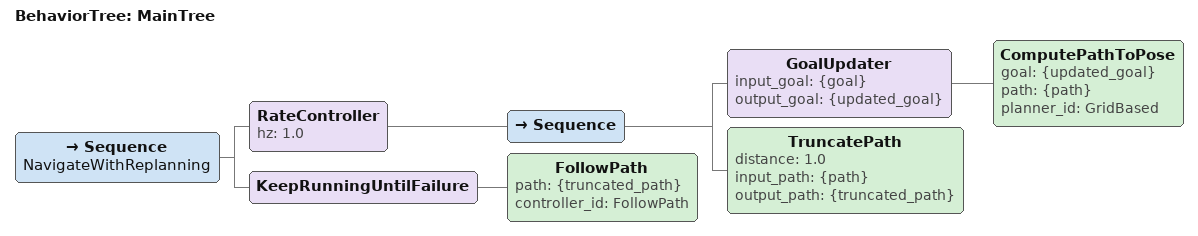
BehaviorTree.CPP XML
<!--
  This Behavior Tree follows a dynamic pose to a certain distance
-->

<root main_tree_to_execute="MainTree">
  <BehaviorTree ID="MainTree">
    <Sequence name="NavigateWithReplanning">
      <RateController hz="1.0">
        <Sequence>
          <GoalUpdater input_goal="{goal}" output_goal="{updated_goal}">
            <ComputePathToPose goal="{updated_goal}" path="{path}" planner_id="GridBased"/>
          </GoalUpdater>
         <TruncatePath distance="1.0" input_path="{path}" output_path="{truncated_path}"/>
        </Sequence>
      </RateController>
      <KeepRunningUntilFailure>
        <FollowPath path="{truncated_path}" controller_id="FollowPath"/>
      </KeepRunningUntilFailure>
    </Sequence>
  </BehaviorTree>
</root>
